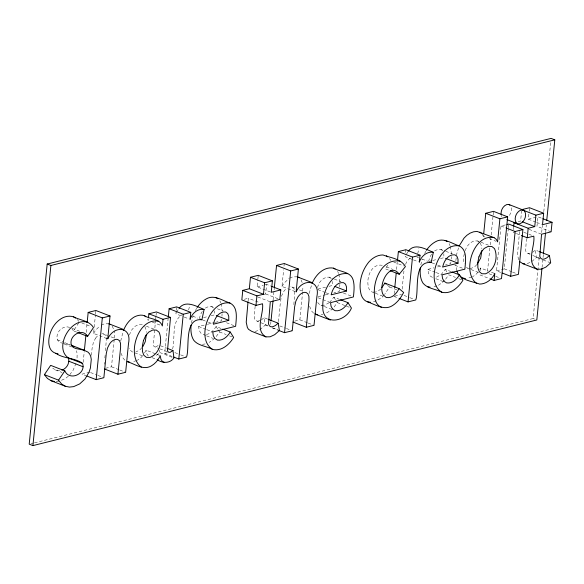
<?xml version="1.0" encoding="UTF-8"?>
<svg xmlns="http://www.w3.org/2000/svg" width="584" height="584" viewBox="0 0 584 584"><rect width="100%" height="100%" fill="white"/><g stroke="black" fill="none" stroke-linecap="round" stroke-linejoin="round"><path stroke-width="0.44" stroke-dasharray="2.92 2.19" d="M77.044 358.014L77.132 353.889L76.548 350.707M114.362 338.048L114.194 330.836M302.738 291.08L302.899 287.16M455.849 260.719L456.644 254.252L458.644 247.609M221.949 316.207L222.073 313.747M339.72 286.846L339.851 284.386M451.198 259.055L451.322 256.595M83.191 362.343L84.278 351.451M86.184 332.384L87.089 323.302M91.411 355.284L92.119 348.144L93.338 342.567L95.491 338.297M106.908 338.596L93.593 333.42L94.119 328.128M94.207 327.244L95.44 314.9M95.528 314.017L95.878 310.491M104.237 364.219L104.412 362.423M104.865 357.919L105.135 355.225M105.58 350.728L106.39 337.786L105.339 335.201L103.514 333.931L107.675 335.552M105.5 368.292L111.493 366.796L114.179 339.844M148.373 318.813L148.205 320.492L146.796 317.667M155.592 319.879L153.337 344.969L153.884 346.276L154.811 346.874L158.972 348.487M155.68 318.988L155.943 316.338M156.03 315.455L156.3 312.798M172.134 356.459L164.644 353.546L168.134 318.594M176.2 311.221L175.937 313.834L183.427 316.747M176.28 310.352L176.631 306.87M172.616 348.955C175.485 338.194 170.9 321.748 182.033 314.732M221.643 319.266L221.489 320.798L215.335 322.332M248.12 300.935L248.382 298.271L260.033 302.797M255.164 306.22L254.266 315.207L254.347 318.331L255.23 320.339L267.567 325.492M270.414 291.985L257.099 286.81L257.807 279.751M257.894 278.867L258.245 275.341M263.961 294.38L265.698 293.949L266.647 284.423L270.808 286.043M270.662 324.456L270.932 321.733M273.108 299.942L274.29 288.138M278.451 321.696L280.495 301.183L281.714 295.599L283.868 291.336A10.994 6.898 -68.7 0 1 286.591 288.445M295.285 291.635L281.97 286.452L283.642 269.698M283.992 266.173L284.255 263.523M293.869 304.658L294.774 290.825L293.716 288.233L291.891 286.963A10.994 6.898 -68.7 0 0 290.314 286.846M294.73 321.112L299.869 319.835L302.643 291.978M339.421 289.905L339.267 291.431L333.99 292.752M394.163 293.701L394.704 288.328M396.58 269.509L397.295 262.34M405.617 252.324L405.88 249.711M402.128 289.138L403.997 270.48M450.892 262.114L450.739 263.639L445.461 264.953M485.107 237.046L483.442 236.396L483.618 234.622M480.398 270.633L480.654 268.049L488.144 270.961M487.531 271.275L490.071 245.857M490.159 244.944L491.071 235.863M491.159 234.958L493.064 215.89M493.151 214.985L493.516 211.357M500.678 272.421L496.517 270.801L500.992 226.001L506.167 224.709M496.517 270.801L504.284 268.866L508.314 228.548M508.401 227.651L508.759 224.066M513.351 229.673L513.613 227.074M519.563 231.527L517.49 254.588L518.629 259.887M521.658 210.532L520.599 221.11L517.322 221.927M526.432 238.586L525.615 250.704L526.491 252.711L532.177 255.274M535.856 222.088L528.367 219.175L529.067 212.123M529.162 211.24L529.513 207.714M541.244 218.088L537.915 216.795L536.966 226.322L551.114 231.826M34.507 442.84L533.112 318.528L539.171 257.88M541.696 232.534L542.419 225.293M543.777 211.715L550.734 142.014M542.061 267.472L542.967 258.42M543.054 257.515L543.324 254.799M545.587 232.169L546.31 224.928M120.727 340.976L123.217 331.194M191.45 322.799L193.121 315.762M309.221 293.431L311.79 284.233M420.823 264.844L422.159 259.384M464.287 253.755L463.638 256.902L463.74 262.296L464.302 263.837M188.668 309.965L189.771 304.833M417.735 253.668L418.837 248.536M199.29 318.674L200.626 314.345L202.246 311.462M317.601 287.583C318.762 280.517 326.668 273.933 333.5 278.765M428.539 261.522L429.875 257.194L431.897 253.587M76.008 363.306L73.124 370.249L69.883 374.556M129.327 335.034L131.488 330.23L134.597 326.573L138.554 324.529L142.24 324.594L144.233 326.164M465.134 250.602L466.952 246.594L470.062 242.937L473.989 240.9L477.675 240.966L480.172 241.937M176.645 312.323L178.624 308.914M405.508 264.369L407.114 261.114L409.764 258.31L411.282 257.581M509.452 215.423L510.774 212.963L511.453 210.152L511.321 207.488M144.533 352.991L146.109 350.166L156.103 354.05M195.355 310.63L196.706 308.25M424.604 253.471L425.955 251.098M387.506 285.313L389.491 286.992L384.703 294.329M479.792 269.487L480.654 268.049M93.593 333.42L95.688 330.04L99.762 326.171M281.97 286.452L284.065 283.079L288.876 278.678M76.811 332.157L73.482 330.865L78.847 322.748M221.066 328.471L216.073 326.529C213.547 330.675 209.437 335.099 204.137 334.559M339.676 299.431L333.851 297.168L329.748 302.286M451.147 271.64L445.322 269.377L441.219 274.495L436.087 277.356M218.219 329.923L219.504 331.953L216.365 336.34L212.934 339.837L209.196 342.399M334.143 306.98L337.282 302.592L335.997 300.556M445.614 279.188L448.753 274.801L455.411 277.393M407.873 251.762L405.186 256.683L412.676 259.595M387.907 265.267L385.111 268.735L389.272 270.356M384.184 294.957L382.608 296.825L377.06 300.607M142.569 355.773L140.795 357.809L137.342 360.313M141.861 347.662L139.729 350.013L135.882 351.94M476.763 264.625L475.164 266.384L471.317 268.319L467.718 268.238L466.434 267.202M477.946 272.232L475.748 274.597L472.514 276.816M332.997 308.14L330.705 310.476L325.354 313.659M444.468 280.349L442.183 282.685L438.445 285.248M267.341 318.974L264.012 317.674L265.267 325.018L260.552 329.172L255.953 331.296L254.281 331.325M531.82 261.544L536.535 257.391L535.28 250.047L538.609 251.339M156.41 355.444L159.782 352.517L159.468 350.05M261.325 320.01L264.012 317.674M532.593 252.383L535.28 250.047M68.35 376.191L65.554 378.403L60.291 380.856M380.724 289.043L378.293 290.963L375.767 292.051L373.519 291.978M329.128 302.731L324.609 305.147L321.017 305.213L318.448 303.622L317.681 302.205M158.14 345.531L156.008 346.838L154.811 346.874M260.041 320.616L256.748 321.288M205.312 308.082L208.568 306.556L211.561 306.512L214.058 307.483M434.562 250.923L437.817 249.404L440.81 249.353L444.971 250.974M527.213 263.669L531.053 261.895M376.322 300.913L371.928 302.111M101.236 325.113L104.419 323.843L108.865 323.791M289.613 278.152L292.796 276.874L297.249 276.823M136.561 360.613L131.78 362.022M436.825 285.868L432.598 287.036M471.792 277.093L467.2 278.393M257.099 286.81L263.18 285.291M264.048 285.072L266.647 284.423M528.367 219.175L537.915 216.795M244.287 299.293L248.382 298.271M203.553 317.616L207.816 316.55M211.226 315.703L214.635 314.849L214.598 310.827M317.922 289.102L325.587 287.189M328.996 286.335L332.406 285.488L332.369 281.466M429.393 261.311L431.948 260.676M432.802 260.457L437.066 259.398M440.475 258.544L443.884 257.697L443.847 253.675M205.736 335.544L200.67 332.982L199.137 330.157L198.633 326.493L206.546 324.522M207.422 324.303L214.459 322.55M318.171 296.694L324.324 295.161M325.2 294.942L329.595 293.847M432.489 277.422L429.919 275.831L428.386 272.998L427.882 269.341L434.036 267.808M437.555 266.932L441.949 265.837M89.717 372.227L82.015 374.147L86.176 375.76M164.644 353.546L167.214 352.904M394.755 296.176L401.602 294.467M30.967 443.723L33.624 443.059M321.12 314.827L322.923 314.601M202.451 344.304L205.145 343.961M56.1 381.498L59.524 381.126M59.67 370.526L55.319 369.898L52.75 368.146M528.016 253.653L530.024 253.595M69.686 344.618L62.627 343.224M69.686 327.39C62.51 324.777 55.122 332.749 57.371 339.815L59.108 341.917L61.809 343.056M382.272 265.304C370.3 262.99 364.964 280.743 369.409 289.693L372.015 291.927L374.512 292.898M536.689 222.416L541.682 224.358M529.082 229.351L541.565 234.206M523.811 232.257L527.972 233.877M528.805 234.199L532.966 235.819M500.992 226.001L505.153 227.621M513.095 232.271L515.592 233.242M516.424 233.571L520.585 235.184M533.01 255.595L539.667 258.186M489.268 238.659L495.925 241.25M536.535 257.391L539.864 258.683M543.193 259.975L550.683 262.888M481.004 242.265L488.494 245.178M504.284 268.866L511.774 271.779M512.606 272.108L516.767 273.721M445.804 251.295L452.461 253.887M491.472 272.261L494.801 273.553M489.02 273.735L492.349 275.035M495.677 276.327L499.838 277.947M467.718 268.238L470.215 269.209M471.047 269.538L478.537 272.451M479.968 274.933L489.122 278.488M454.899 265.26L464.886 269.144M416.998 257.091L418.662 257.734M421.991 259.033L427.816 261.296M431.868 262.815L436.861 264.756M437.693 265.085L442.687 267.027M413.509 259.916L418.502 261.858M458.739 278.685L462.068 279.977M427.882 269.341L435.372 272.253M436.204 272.575L441.197 274.517M393.769 262.07L403.756 265.954M435.817 278.714L443.307 281.627M533.112 318.528L534.594 319.105M386.433 266.924L393.09 269.516M389.491 286.992L396.989 289.905M404.099 295.438L409.092 297.38M409.924 297.709L414.085 299.322M393.893 296.387L398.887 298.329M375.344 293.226L382.834 296.139M334.333 279.086L340.99 281.678M343.428 293.051L351.75 296.285M317.9 289.635L325.39 292.548M326.222 292.876L331.216 294.818M337.282 302.592L345.604 305.826M346.436 306.155L350.597 307.768M291.891 286.963L295.219 288.262M299.38 289.876L302.709 291.175M318.076 297.782L329.726 302.308M321.017 305.213L323.514 306.184M324.346 306.505L331.004 309.097M265.698 293.949L279.013 299.132M257.814 296.979L270.297 301.833M299.869 319.835L307.359 322.748M308.191 323.069L314.017 325.332M279.758 325.909L285.583 328.171M286.416 328.5L292.241 330.763M265.267 325.018L267.764 325.989M272.757 327.931L279.415 330.522M272.056 327.828L277.882 330.091M217.387 308.775L223.212 311.038M226.482 322.74L235.637 326.295M192.749 316.185L197.742 318.127M202.619 319.974L207.612 321.915M208.444 322.237L213.437 324.178M184.259 317.076L189.252 319.017M219.504 331.953L226.161 334.544M229.49 335.837L233.651 337.457M198.633 326.493L206.123 329.405M206.955 329.734L212.78 331.997M206.568 335.866L213.226 338.457M152.366 322.113L160.688 325.346M146.401 326.215L155.556 329.777M160.512 345.75L166.338 348.013M174.85 352.597L179.843 354.539M180.675 354.86L185.668 356.802M159.804 348.816L168.126 352.05M159.782 352.517L172.265 357.372M81.833 322.981L90.987 326.544M156.935 354.371L160.264 355.671M111.004 336.844L114.333 338.136M152.117 357.7L156.278 359.321M72.182 328.361L79.672 331.274M142.27 355.751L132.283 351.867L129.706 349.787L129.144 348.239M57.371 339.815L64.028 342.406M64.86 342.728L71.518 345.319M64.306 344.027L71.795 346.94M111.493 366.796L118.983 369.708M119.815 370.03L125.64 372.3M90.549 372.548L97.207 375.14M98.039 375.461L103.032 377.403M55.319 369.898L61.977 372.49M440.81 249.353L442.818 250.835M329.339 277.144L331.347 278.626M211.561 306.512L213.576 307.987M477.675 240.966L479.668 242.542M313.63 313.155L311.557 310.973L309.454 305.943M124.801 360.131L122.895 357.846L121.158 353.415M77.27 319.455L78.818 321.368M71.817 328.719L73.482 330.865M389.513 258.493L390.835 260.442M148.263 355.984L146.752 353.692L146.109 350.166M445.322 269.377L447.037 272.086M333.851 297.168L335.566 299.884M216.073 326.529L217.788 329.245M301.016 279.824L302.183 282.532M112.245 326.106L114.004 330.164M482.041 233.797L483.442 236.396M501.145 215.365L501.736 216.635M449.089 243.616L450.06 245.696M337.618 271.407L338.589 273.487M219.839 300.775L220.81 302.855M480.333 243.061L481.793 246.937L481.836 248.74M144.898 326.69L146.358 330.566L146.394 332.369M456.746 270.436L455.863 265.078M450.381 246.39L451.454 254.135M338.91 274.181L339.976 281.926M221.139 303.549L222.205 311.287M95.491 338.297A10.994 6.898 -68.7 0 1 98.214 335.406M101.937 333.814A10.994 6.898 -68.7 0 1 103.514 333.931"/><path stroke-width="0.88" d="M191.063 325.2C190.654 330.347 190.902 335.866 193.786 340.333C198.356 345.932 206.59 346.064 212.591 349.407C221.467 351.619 229.373 344.531 233.651 337.457L230.22 332.033L222.73 329.12M420.312 268.041C419.903 273.195 420.151 278.714 423.035 283.182C427.605 288.781 435.839 288.905 441.84 292.255C450.717 294.467 458.623 287.379 462.9 280.305L459.469 274.882L451.979 271.969M546.755 220.402L554.8 139.839L551.092 138.393L47.18 264.026L29.2 444.161L32.908 445.607L536.82 319.974L541.967 268.377M32.908 445.607L50.888 265.472L554.8 139.839M84.366 350.539L85.914 335.106M87.177 322.397L88.177 312.411L95.878 310.491L110.026 315.988L107.741 338.924C113.8 325.084 132.181 326.222 128.509 343.545L125.64 372.3L117.931 374.22L104.616 369.037M87.009 376.089L96.163 379.644L102.324 317.908L110.026 315.988M117.931 374.22L120.625 347.232L120.538 343.29L119.486 340.698L117.661 339.435A10.994 6.898 -68.7 0 0 109.639 343.801L107.485 348.071L106.266 353.648L103.864 377.724L96.163 379.644M148.54 317.141L148.876 313.791L156.388 311.914L170.535 317.419L167.484 350.466L168.031 351.772L168.958 352.371L170.156 352.342L172.995 350.604L173.93 358.021C169.725 363.664 162.556 363.358 157.111 359.642M170.535 317.419L163.024 319.287L162.352 325.996C159.98 318.601 150.176 319.39 144.628 315.827C141.343 314.411 137.722 315.331 134.619 316.784C129.341 319.747 125.648 324.923 123.487 330.486M168.316 316.805L169.119 308.739L176.631 306.87L190.778 312.367L190.085 319.339C191.983 313.447 197.567 308.308 204.108 309.476L201.903 319.747C183.558 317.733 189.982 347.845 186.5 357.123L178.799 359.043L173.806 357.101M178.799 359.043L183.267 314.243L190.778 312.367M278.159 323.178L275.48 325.514L272.903 326.726L270.896 326.784L269.377 325.843L268.494 323.835L270.297 301.833L279.846 299.453L280.802 289.927L271.246 292.307L272.392 280.846L264.625 282.78L263.479 294.241L249.332 288.744L242.776 290.379L241.827 299.899L255.974 305.403L262.53 303.768C264.048 313.535 254.354 330.391 265.932 336.88L270.1 336.8L274.699 334.676L279.415 330.522L278.159 323.178L268.173 319.295M248.025 301.826L246.222 322.215L247.361 327.514L248.528 329.339L251.784 331.376L265.932 336.88M249.332 288.744L250.478 277.276L258.245 275.341L272.392 280.846M255.974 305.403L256.923 295.876L263.479 294.241M271.027 320.828L273.02 300.855M274.378 287.233L276.553 265.443L284.255 263.523L298.402 269.027L296.117 291.956C302.176 278.115 320.558 279.262 316.886 296.584L314.017 325.332L306.308 327.252L292.993 322.076M278.714 330.42L284.539 332.683L290.701 270.947L298.402 269.027M306.308 327.252L309.002 300.264L308.921 296.322L307.863 293.737L306.038 292.467A10.994 6.898 -68.7 0 0 298.022 296.84L295.862 301.103L294.643 306.688L292.241 330.763L284.539 332.683M394.791 287.43L396.222 273.093M397.47 260.544L398.368 251.587L405.88 249.711L420.027 255.215L419.334 262.187C421.232 256.296 426.816 251.156 433.35 252.324L431.145 262.588C412.808 260.581 419.224 290.693 415.75 299.972L408.041 301.892L399.719 298.658M408.041 301.892L412.516 257.091L420.027 255.215M483.705 233.731L485.749 213.291L493.516 211.357L507.664 216.854L501.503 278.59L494.115 280.429L489.954 278.816M507.664 216.854L499.897 218.796L497.59 241.9L496.188 239.294L494.027 237.615L477.04 231.425L473.595 231.797L470.054 233.155L466.85 235.316L463.995 238.155L459.469 245.477M494.115 280.429L494.801 273.553C492.02 279.364 486.282 284.036 479.646 284.087C471.792 281.101 460.046 280.4 456.914 271.159M513.694 226.212L514.044 222.745L515.679 222.336M510.664 276.305L515.139 231.505L522.906 229.57L518.431 274.37L510.664 276.305L502.342 273.071M521.417 235.513L527.242 237.776L528.191 228.249L534.747 226.614L535.893 215.153L543.66 213.211L542.514 224.679L552.062 222.3L551.114 231.826L541.565 234.206L539.762 256.201L540.645 258.216L542.164 259.157L544.171 259.099L546.741 257.887L549.427 255.551L539.441 251.667M543.419 253.894L545.492 233.074M68.452 357.948C69.963 362.912 66.773 368.562 61.882 370.088M77.643 332.486L87.629 336.369L93.484 327.514C89.279 320.616 80.147 320.324 73.591 316.864C70.168 315.71 66.459 316.119 63.189 317.572C56.254 320.886 51.56 327.719 49.676 335.034C47.961 341.531 48.019 350.926 55.83 353.313C63.758 358.89 75.241 357.722 82.6 363.452C86.191 373.935 69.547 381.461 64.817 370.862L50.669 365.358L44.406 374.665L47.457 378.476L51.144 380.746L65.291 386.243L69.394 387.09L73.672 386.63L79.701 383.9L85.045 378.965L89.089 372.081L90.418 367.993L91.279 359.394L90.695 356.211L89.556 353.816L87.958 352.101L83.833 350.123L71.35 345.268M312.09 283.503C315.491 275.137 323.711 266.224 333.573 268.173C339.844 271.903 350.473 271.465 353.057 279.685C354.729 285.299 353.999 291.212 353.415 296.935L330.559 302.636L331.055 306.293L332.595 309.126L335.165 310.71C340.793 311.564 345.356 307.155 347.998 302.673L340.508 299.76M142.927 346.487L145.248 341.698L146.438 334.172M390.105 270.677L399.259 274.239L405.42 266.596C401.084 258.675 390.638 257.909 382.943 254.96C377.519 254.909 372.614 257.858 369.044 261.771C361.481 270.801 358.036 283.736 361.328 295.183A21.031 13.198 -68.7 0 0 367.38 301.767C375.359 304.49 384.352 311.031 392.682 305.498C397.565 302.359 400.989 297.57 403.646 292.496L399.003 288.576L384.856 283.079L381.834 287.708M399.003 288.576C396.653 293.38 392.171 298.818 386.163 297.431L383.557 295.19C377.133 286.686 389.484 260.515 399.259 274.239M65.291 386.243L61.605 383.98L58.553 380.162L64.817 370.862M230.22 332.033C227.585 336.515 223.022 340.925 217.387 340.078L214.817 338.486L213.284 335.654L212.78 331.997L235.637 326.295C236.243 318.63 238.396 307.191 229.943 303.038C222.394 300.702 214.197 294.175 206.225 298.928C202.509 300.942 199.516 303.987 197.151 307.461M459.469 274.882C456.834 279.364 452.271 283.773 446.636 282.919L444.066 281.335L442.533 278.502L442.03 274.845L464.886 269.144C465.492 261.479 467.645 250.04 459.192 245.886C451.644 243.55 443.446 237.016 435.474 241.769C431.759 243.791 428.766 246.835 426.4 250.31M179.084 308.337C185.413 299.621 196.604 306.425 204.108 309.476M408.326 251.186C414.662 242.469 425.853 249.273 433.35 252.324M477.296 264.034L480.683 258.07L481.873 250.543M507.036 224.497L508.759 224.066L522.906 229.57M527.242 237.776L533.798 236.14C535.316 245.908 525.615 262.756 537.2 269.246L541.361 269.166L545.967 267.041L550.683 262.888L549.427 255.551M228.782 320.353L213.437 324.178C214.598 318.302 218.847 311.214 225.709 312.009L227.723 313.491L228.746 316.331L228.782 320.353L216.299 315.499M346.56 290.993L331.216 294.818C332.369 288.941 336.625 281.853 343.487 282.649L345.494 284.131L346.516 286.963L346.56 290.993L334.909 286.459M458.031 263.202L442.687 267.027C443.847 261.15 448.096 254.062 454.958 254.858L456.965 256.339L457.995 259.172L458.031 263.202L445.548 258.347M519.789 261.712L523.052 263.749L524.717 263.712M506.875 219.606L517.694 223.818L519.694 223.833C524.505 222.095 527.155 215.547 524.585 211.058L523.074 210.006L508.927 204.502L506.927 204.488C502.948 205.897 500.685 210.43 501.101 214.496M523.074 210.006L521.074 209.984C516.271 211.729 513.599 218.292 516.183 222.774L517.694 223.818M459.192 245.886C438.912 242.411 424.575 282.057 441.84 292.255M347.721 273.677C331.143 271.845 322.412 291.898 322.806 305.921C321.572 326.252 345.465 322.529 351.429 308.096L347.998 302.673M229.943 303.038C209.663 299.563 195.326 339.209 212.591 349.407M427.692 286.751L430.021 287.131M314.922 313.849L317.769 314.798M367.38 301.76L370.482 302.293M83.833 350.123L75.956 348.56L73.255 347.422L71.518 345.319C68.029 336.128 82.322 327.055 87.629 336.369M51.144 380.746L54.429 381.418M129.371 362.065L127.203 361.613C134.926 363.92 143.365 370.803 151.49 365.81C155.461 363.489 158.337 359.795 160.264 355.671L160.899 359.197L162.41 361.489L164.6 362.554M87.739 322.361C70.204 316.462 52.421 350.115 69.978 358.817M462.586 277.977L465.499 278.59M55.83 353.313L58.05 353.838M494.027 237.615C473.42 233.396 461.302 272.516 476.734 283.481M400.441 261.289C380.564 257.23 370.709 285.123 375.476 300.687A21.031 13.198 -68.7 0 0 381.527 307.264M158.775 321.324C138.058 316.659 125.779 356.24 141.35 367.117M543.66 213.211L529.513 207.714L521.746 209.649L535.893 215.153M542.908 218.737L552.062 222.3M522.264 221.759L534.747 226.614M514.044 222.745L528.191 228.249M485.749 213.291L499.897 218.796M505.985 227.942L515.139 231.505M523.052 263.749L537.2 269.246M429.481 261.946L431.145 262.588M398.368 251.587L412.516 257.091M276.553 265.443L290.701 270.947M311.396 282.327L297.249 276.823L299.088 277.685M250.478 277.276L264.625 282.78M271.64 286.364L280.802 289.927M316.221 314.542L330.369 320.047M242.776 290.379L256.923 295.876M200.239 319.098L201.903 319.747M169.119 308.739L183.267 314.243M47.18 264.026L50.888 265.472M148.876 313.791L163.024 319.287M88.177 312.411L102.324 317.908M123.02 329.288L108.865 323.791L110.712 324.646M167.17 348.334L172.995 350.604M69.284 358.277L82.6 363.452M68.897 361.248L83.045 366.752M44.406 374.665L58.553 380.162M71.744 345.611L73.803 346.597M445.044 240.382L447.308 241.608M333.573 268.173L335.077 268.99M215.795 297.533L218.058 298.76M73.591 316.864L75.489 318.032M508.927 204.502L509.934 205.203M386.294 255.792L387.681 256.814M479.88 232.111L481.318 233.235M384.856 283.079L386.185 284.196M144.628 315.827L145.715 316.747M143.474 340.53L142.35 346.027L142.445 351.429L143.854 355.284L146.431 357.372L150.03 357.444C159.476 353.838 162.994 340.954 159.045 332.194L156.388 330.099L152.701 330.033L148.745 332.077L145.635 335.727L143.474 340.53M478.916 256.902L477.785 262.399L477.887 267.8L479.296 271.655L481.866 273.743L485.465 273.816C494.918 270.209 498.429 257.325 494.48 248.565L491.823 246.47L488.136 246.404L484.209 248.441L481.099 252.098L478.916 256.902"/></g></svg>
